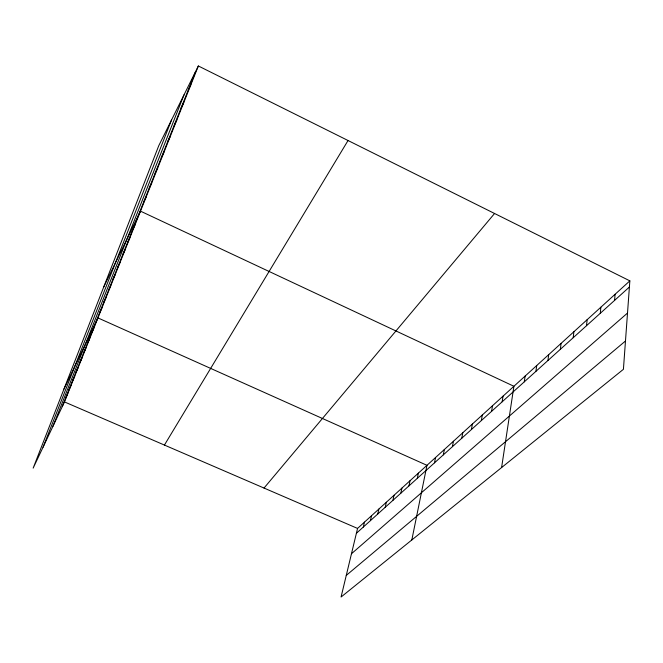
<?xml version="1.0" encoding="UTF-8"?>
<svg xmlns="http://www.w3.org/2000/svg" width="663" height="663" viewBox="0 0 663 663"><rect width="100%" height="100%" fill="white"/><g stroke="black" fill="none" stroke-linecap="round" stroke-linejoin="round"><path stroke-width="0.99" d="M629.85 280.863L623.419 369.308L341.072 597.023L357.556 528.428L629.85 280.863L198.361 65.977L158.788 145.645L33.15 468.136L64.477 401.919L198.361 65.977M614.584 300.389L615.09 294.281M600.297 313.276L600.86 307.218M586.515 325.707L587.136 319.707M573.205 337.707L573.876 331.757M560.359 349.302L561.072 343.401M547.936 360.506L548.691 354.655M535.919 371.346L536.715 365.537M524.3 381.83L525.129 376.07M501.601 467.556L513.908 386.272L140.498 211.157L103.677 287.096M502.148 401.811L503.043 396.151M491.59 411.342L492.51 405.731M481.346 420.574L482.299 415.013M471.41 429.533L472.387 424.022M461.771 438.235L462.774 432.765M452.415 446.671L453.434 441.26M443.323 454.876L444.359 449.506M434.489 462.84L435.55 457.52M411.822 539.964L426.972 465.31L97.95 317.917L63.946 389.082M417.309 478.346L418.394 473.117M408.947 485.888L410.049 480.7M400.817 493.222L401.927 488.084M392.91 500.35L394.029 495.261M385.211 507.294L386.347 502.247M377.719 514.057L378.863 509.051M370.418 520.637L371.578 515.681M363.316 527.052L364.476 522.129M43.037 447.243L171.502 120.053M52.924 426.334L184.007 94.867M62.256 406.61L195.618 71.488M72.424 381.051L74.704 376.252M68.944 389.803L71.198 385.037M65.554 398.322L67.792 393.59M83.488 353.263L85.825 348.348M79.693 362.794L82.013 357.921M76.005 372.051L78.309 367.211M99.699 312.522L102.11 307.475M91.411 333.348L93.79 328.367M87.392 343.451L89.745 338.503M112.909 279.322L115.387 274.175M108.367 290.734L110.829 285.612M103.967 301.789L106.403 296.709M122.431 255.404L124.942 250.183M117.591 267.554L120.086 262.366M132.583 229.879L135.144 224.6M127.429 242.849L129.956 237.603M143.448 202.588L146.042 197.251M155.084 173.341L157.719 167.946M149.167 188.217L151.777 182.855M167.59 141.915L170.267 136.47M161.225 157.91L163.877 152.49M174.203 125.307L176.888 119.846M188.201 90.135L190.919 84.64M181.065 108.061L183.775 102.583M164.424 445.064L348.042 140.523M264.023 488.051L494.565 213.494M356.387 533.301L629.402 287.021M351.465 553.754L627.513 313.052M346.26 575.409L625.474 341.006M64.477 401.919L357.556 528.428"/></g></svg>
